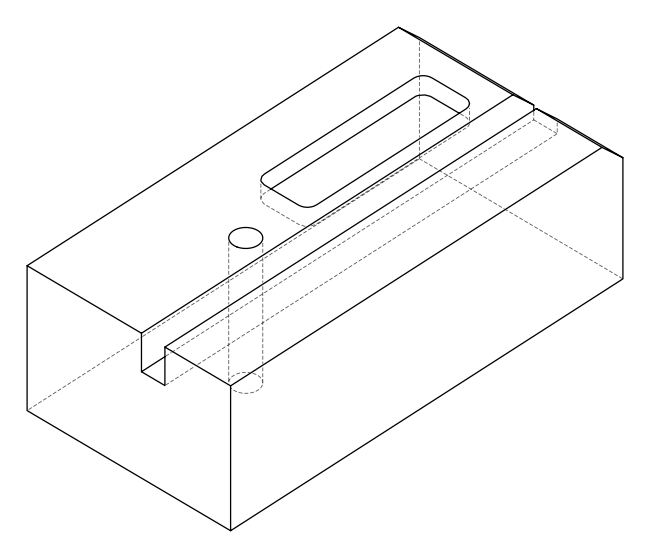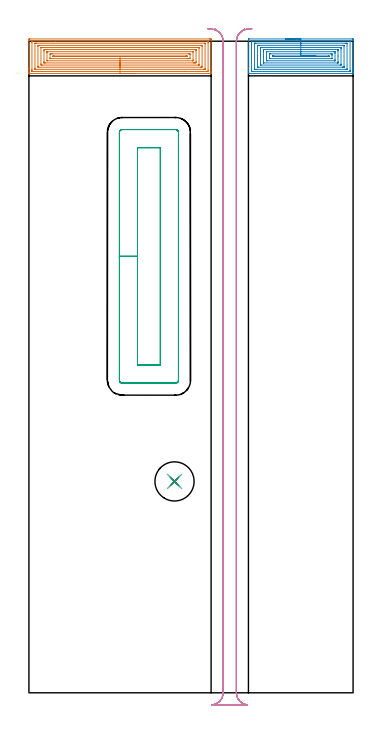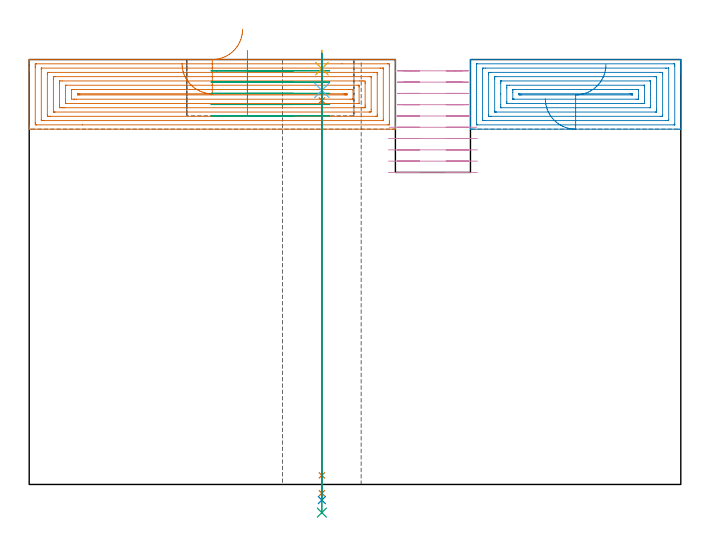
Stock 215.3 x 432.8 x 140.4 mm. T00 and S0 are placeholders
(PLAN: 9 operations, 6 tool changes, 43 min)
(1 AREA_MILL | FG_CHAMFER_SURFACE | UGT0205_001 | 8.94 min | 34160 mm3)
(2 AREA_MILL_1 | FG_CHAMFER_SURFACE_1 | UGT0205_001 | 5.23 min | 20551 mm3)
(3 MILL_RECTANGULAR_POCKET | POCKET_RECTANGULAR_STRAIGHT | NXT0201_012 | Follow Part, ap 4, ae 75% | 7.98 min | 187836 mm3)
(4 MILL_RECTANGULAR_SLOT | SLOT_RECTANGULAR | NXT0201_012 | Follow Part, ap 4, ae 75% | 18.92 min | 396025 mm3)
(5 SPOT_DRILL | STEP1HOLE | NXT0321_9005460120000 | 0.05 min | 181 mm3)
(6 DRILL_BLIND_HOLE_INTO_CENTER | STEP1HOLE | NXT0301_039 | 0.05 min | 265 mm3)
(7 GUN_DRILL_THROUGH_HOLE | STEP1HOLE | UGT0307_002 | 0.63 min | 3658 mm3)
(8 SPADE_DRILL_TO_ENLARGE_THROUGH_HOLE | STEP1HOLE | UGT0306_007 | 0.59 min | 25876 mm3)
(9 DRILL_TO_ENLARGE_THROUGH_HOLE | STEP1HOLE | UGT0301_387 | 0.61 min | 44492 mm3)
(TOOL UGT0205_001 | Chamfer Mill 20 x 3 x 45 deg. | D20 FL50 Z2)
(TOOL NXT0201_012 | ENDMILL 16mm [2P460-1600-NA 1630] | D16 FL38 Z6)
(TOOL NXT0321_9005460120000 | NC Spot Drill, 142deg, 12mm, Carbide, Uncoated | D12 PA142 FL30 Z2)
(TOOL NXT0301_039 | Carbide Drill 6.8mm [860.1-0680-034A1-MM 2214] | D6.8 PA140 FL53 Z2)
(TOOL UGT0307_002 | Gun Drill 6 mm | D6 PA130 FL24 Z1)
(TOOL UGT0306_007 | Spade Drill 16.5mm | D16.5 PA132 FL10 Z2)
(TOOL UGT0301_387 | Twist Drill 26 mm | D26 PA118 FL165 Z2)
(OP 1 AREA_MILL)
G17 G21 G94 G90
T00 M6
G54
G17 G0 G90 X70.5 Y411.3 S1061 M3
G43 Z150.4 H0
G94 G1 X70.462 Z149.528 F250.
X70.348 Z148.663
X70.159 Z147.812
X69.897 Z146.98
X69.563 Z146.174
X69.16 Z145.4
X68.692 Z144.664
X68.16 Z143.972
X67.571 Z143.329
X66.928 Z142.74
X66.236 Z142.208
X65.5 Z141.74
X64.726 Z141.337
X63.92 Z141.003
X63.088 Z140.741
X62.236 Z140.552
X61.372 Z140.438
X60.5 Z140.4
X0.176
X0.007 Y411.303 Z140.388
X0. Y411.31 Z140.38
Y411.668 Z140.031
Y411.955 Z139.745
Y412.65 Z139.045
Y413.88 Z137.817
Y414.415 Z137.279
Y415.03 Z136.665
Y433.218 Z118.48
X0.005 Y433.833 Z117.865
X0.009 Y434.292 Z117.406
X0.154 Y434.295 Z117.403
X0.623 Y434.3 Z117.4
X119.904
X120.377 Y434.299 Z117.401
X120.846 Y434.295 Z117.403
X120.991 Y434.292 Z117.406
X120.995 Y433.833 Z117.865
X121. Y433.217 Z118.48
Y415.03 Z136.665
Y412.65 Z139.045
Y411.955 Z139.745
Y411.668 Z140.031
Y411.31 Z140.38
X120.993 Y411.303 Z140.388
X120.824 Y411.3 Z140.4
X60.5
Y412.714 Z138.986
X2.41 Y412.715 Z138.985
X2.344
X2.029 Y412.721 Z138.979
X2.01 Y412.824 Z138.876
X2.003 Y413.053 Z138.647
X2.001 Y413.533 Z138.167
X2. Y413.938 Z137.762
X2.001 Y432.067 Z119.633
X2.002 Y432.47 Z119.23
X2.01 Y432.871 Z118.829
X2.41 Y432.884 Z118.816
X2.476 Y432.885 Z118.815
X17.603 Y432.886 Z118.814
X118.59 Y432.885 Z118.815
X118.656
X118.971 Y432.879 Z118.821
X118.99 Y432.776 Z118.924
X118.997 Y432.548 Z119.153
X118.999 Y432.067 Z119.633
X119. Y431.662 Z120.038
X118.999 Y413.533 Z138.167
X118.998 Y413.13 Z138.57
X118.99 Y412.73 Z138.97
X118.59 Y412.716 Z138.984
X118.524 Y412.715 Z138.985
X103.397 Y412.714 Z138.986
X60.5
Y414.128 Z137.572
X4.198 Y414.129 Z137.571
X4.101 Y414.131 Z137.569
X4.025 Y414.134 Z137.566
X4.01 Y414.136 Z137.564
X4.006 Y414.165 Z137.535
X4.003 Y414.22 Z137.48
X4.001 Y414.415 Z137.285
X4. Y414.61 Z137.09
Y431.185 Z120.515
X4.001 Y431.378 Z120.322
X4.007 Y431.444 Z120.256
X4.01 Y431.463 Z120.237
X4.019 Y431.466 Z120.234
X4.053 Y431.468 Z120.232
X4.198 Y431.47 Z120.23
X4.801 Y431.472 Z120.228
X5.091
X116.802 Y431.471 Z120.229
X116.899 Y431.469 Z120.231
X116.975 Y431.466 Z120.234
X116.99 Y431.464 Z120.236
X116.994 Y431.435 Z120.265
X116.997 Y431.38 Z120.32
X116.999 Y431.185 Z120.515
X117. Y430.99 Z120.71
Y414.415 Z137.285
X116.999 Y414.222 Z137.478
X116.993 Y414.156 Z137.544
X116.99 Y414.137 Z137.563
X116.981 Y414.134 Z137.566
X116.947 Y414.132 Z137.568
X116.802 Y414.13 Z137.57
X116.199 Y414.129 Z137.571
X115.909 Y414.128 Z137.572
X60.5
Y415.543 Z136.157
X6.63
X6.131 Y415.547 Z136.153
X6.018 Y415.549 Z136.151
X6.01 Y415.745 Z135.955
X6. Y416.166 Z135.534
Y429.42 Z122.28
X6.01 Y429.853 Z121.847
X6.027 Y430.051 Z121.649
X6.236 Y430.054 Z121.646
X6.879 Y430.057 Z121.643
X7.126
X114.37
X114.869 Y430.053 Z121.647
X114.982 Y430.051 Z121.649
X114.99 Y429.855 Z121.845
X115. Y429.434 Z122.266
Y416.181 Z135.519
X114.99 Y415.747 Z135.953
X114.973 Y415.55 Z136.15
X114.764 Y415.546 Z136.154
X114.121 Y415.543 Z136.157
X113.874
X60.5
Y416.957 Z134.743
X8.666
X8.558 Y416.958 Z134.742
X8.343 Y416.963 Z134.737
X8.01 Y416.976 Z134.724
X8.007 Y417.063 Z134.637
X8. Y417.721 Z133.979
Y428.312 Z123.388
X8.002 Y428.537 Z123.163
X8.006 Y428.618 Z123.082
X8.009 Y428.633 Z123.067
X8.092 Y428.638 Z123.062
X8.236 Y428.642 Z123.058
X8.451 Y428.643 Z123.057
X8.558
X112.334
X112.442 Y428.642 Z123.058
X112.656 Y428.637 Z123.063
X112.99 Y428.624 Z123.076
X112.993 Y428.537 Z123.163
X113. Y427.879 Z123.821
Y417.288 Z134.412
X112.998 Y417.063 Z134.637
X112.994 Y416.982 Z134.718
X112.991 Y416.967 Z134.733
X112.907 Y416.962 Z134.738
X112.764 Y416.958 Z134.742
X112.549 Y416.957 Z134.743
X112.442
X60.5
Y418.371 Z133.329
X10.916
X10.453 Y418.372 Z133.328
X10.018 Y418.375 Z133.325
X10.01 Y418.378 Z133.322
X10.004 Y418.39 Z133.31
X10.001 Y418.828 Z132.872
X10. Y419.276 Z132.424
X10.001 Y426.336 Z125.364
X10.003 Y426.772 Z124.928
X10.007 Y427.213 Z124.487
X10.453 Y427.222 Z124.478
X10.887 Y427.227 Z124.473
X11.347 Y427.228 Z124.472
X11.778 Y427.229 Z124.471
X110.084
X110.547 Y427.228 Z124.472
X110.982 Y427.225 Z124.475
X110.99 Y427.222 Z124.478
X110.996 Y427.21 Z124.49
X110.999 Y426.772 Z124.928
X111. Y426.324 Z125.376
X110.999 Y419.264 Z132.436
X110.997 Y418.828 Z132.872
X110.993 Y418.388 Z133.312
X110.547 Y418.378 Z133.322
X110.113 Y418.374 Z133.326
X109.653 Y418.372 Z133.328
X109.222 Y418.371 Z133.329
X60.5
Y419.785 Z131.915
X12.241 Y419.786 Z131.914
X12.164 Y419.787 Z131.913
X12.05 Y419.792 Z131.908
X12.009 Y419.8 Z131.9
X12.004 Y419.823 Z131.877
X12.001 Y419.849 Z131.851
X12. Y425.244 Z126.456
X12.001 Y425.482 Z126.218
X12.003 Y425.64 Z126.06
X12.01 Y425.767 Z125.933
X12.019 Y425.809 Z125.891
X12.037 Y425.81 Z125.89
X12.241 Y425.814 Z125.886
X12.316 Y425.815 Z125.885
X108.759 Y425.814 Z125.886
X108.836 Y425.813 Z125.887
X108.95 Y425.808 Z125.892
X108.991 Y425.8 Z125.9
X108.996 Y425.777 Z125.923
X108.999 Y425.751 Z125.949
X109. Y420.356 Z131.344
X108.999 Y420.118 Z131.582
X108.997 Y419.96 Z131.74
X108.99 Y419.834 Z131.866
X108.981 Y419.791 Z131.909
X108.963 Y419.79 Z131.91
X108.759 Y419.786 Z131.914
X108.684 Y419.785 Z131.915
X60.5
Y421.2 Z130.5
X14.922
X14.305 Y421.202 Z130.498
X14.028 Y421.207 Z130.493
X14.002 Y421.476 Z130.224
X14.001 Y421.503 Z130.197
Y424.15 Z127.55
X14.028 Y424.394 Z127.306
X14.643 Y424.399 Z127.301
X14.922 Y424.4 Z127.3
X15.535 Y424.401 Z127.299
X106.078 Y424.4 Z127.3
X106.695 Y424.398 Z127.302
X106.972 Y424.393 Z127.307
X106.998 Y424.124 Z127.576
X106.999 Y424.097 Z127.603
Y421.45 Z130.25
X106.972 Y421.207 Z130.493
X106.357 Y421.201 Z130.499
X106.078 Y421.2 Z130.5
X105.465
X60.5
Y422.614 Z129.086
X16.709
X16.45 Y422.615 Z129.085
X16.074 Y422.619 Z129.081
X16.02 Y422.62 Z129.08
X16.01 Y422.671 Z129.029
X16.008 Y422.8 Z128.9
X16.01 Y422.929 Z128.771
X16.02 Y422.98 Z128.72
X16.078 Y422.982 Z128.718
X16.451 Y422.985 Z128.715
X16.709 Y422.986 Z128.714
X104.291
X104.55 Y422.985 Z128.715
X104.926 Y422.981 Z128.719
X104.98 Y422.98 Z128.72
X104.99 Y422.929 Z128.771
X104.992 Y422.8 Z128.9
X104.99 Y422.671 Z129.029
X104.98 Y422.62 Z129.08
X104.922 Y422.618 Z129.082
X104.668 Y422.615 Z129.085
X104.291 Y422.614 Z129.086
X104.033
X60.5
X59.628 Z129.124
X58.764 Z129.238
X57.912 Z129.427
X57.08 Z129.689
X56.274 Z130.023
X55.5 Z130.426
X54.764 Z130.895
X54.072 Z131.426
X53.429 Z132.015
X52.84 Z132.658
X52.308 Z133.351
X51.84 Z134.086
X51.437 Z134.86
X51.103 Z135.666
X50.841 Z136.498
X50.652 Z137.35
X50.538 Z138.215
X50.5 Z139.086
G0 Z150.4
M5
M2
(OP 2 AREA_MILL_1)
G17 G21 G94 G90
T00 M6
G54
G17 G0 G90 X170.55 Y434.3 S1061 M3
G43 Z150.4 H0
Z127.4
G94 G1 X170.588 Z126.528 F250.
X170.702 Z125.663
X170.891 Z124.812
X171.153 Z123.98
X171.487 Z123.174
X171.89 Z122.4
X172.358 Z121.664
X172.89 Z120.972
X173.479 Z120.329
X174.122 Z119.739
X174.814 Z119.208
X175.55 Z118.74
X176.324 Z118.337
X177.13 Z118.003
X177.962 Z117.741
X178.814 Z117.552
X179.678 Z117.438
X180.55 Z117.4
X214.752
X215.175 Y434.295 Z117.402
X215.29 Y434.291 Z117.405
X215.3 Y434.171 Z117.526
Y415.842 Z135.852
Y415.298 Z136.396
Y414.622 Z137.076
Y414.415 Z137.282
Y413.739 Z137.958
Y413.533 Z138.164
Y413.12 Z138.579
Y412.181 Z139.518
Y411.768 Z139.931
X215.299 Y411.517 Z140.181
X215.29 Y411.306 Z140.392
X215.196 Y411.3 Z140.4
X145.904
X145.81 Y411.306 Z140.392
X145.8 Y411.519 Z140.179
Y413.12 Z138.579
Y413.533 Z138.164
Y413.739 Z137.958
Y414.415 Z137.282
Y414.622 Z137.076
Y415.298 Z136.396
Y422.988 Z128.709
Y433.833 Z117.864
X145.803 Y434.174 Z117.523
X145.81 Y434.291 Z117.405
X145.929 Y434.299 Z117.399
X146.348 Y434.3 Z117.4
X180.55
Y432.886 Z118.814
X213.04
X213.188 Y432.884 Z118.816
X213.262 Y432.881 Z118.819
X213.29 Y432.879 Z118.821
X213.293 Y432.857 Z118.843
X213.297 Y432.793 Z118.907
X213.3 Y432.627 Z119.073
X213.299 Y413.533 Z138.167
X213.298 Y413.212 Z138.488
X213.29 Y412.888 Z138.812
X213.275 Y412.721 Z138.979
X213.181 Y412.718 Z138.982
X212.975 Y412.715 Z138.985
X148.06 Y412.714 Z138.986
X147.912 Y412.716 Z138.984
X147.838 Y412.719 Z138.981
X147.81 Y412.721 Z138.979
X147.807 Y412.743 Z138.957
X147.803 Y412.807 Z138.893
X147.8 Y412.973 Z138.727
X147.801 Y432.067 Z119.633
X147.802 Y432.388 Z119.312
X147.81 Y432.713 Z118.987
X147.825 Y432.879 Z118.821
X147.919 Y432.882 Z118.818
X148.125 Y432.885 Z118.815
X180.55 Y432.886 Z118.814
Y431.472 Z120.228
X210.31 Y431.471 Z120.229
X210.911 Y431.47 Z120.23
X211.198 Y431.467 Z120.233
X211.285 Y431.465 Z120.235
X211.294 Y431.286 Z120.414
X211.298 Y431.185 Z120.515
X211.3 Y431.084 Z120.616
X211.299 Y414.315 Z137.385
X211.295 Y414.214 Z137.486
X211.29 Y414.148 Z137.552
X211.282 Y414.135 Z137.565
X211.269 Y414.133 Z137.567
X211.198 Y414.131 Z137.569
X210.599 Y414.129 Z137.571
X210.31 Y414.128 Z137.572
X150.79 Y414.129 Z137.571
X150.189 Y414.13 Z137.57
X149.902 Y414.133 Z137.567
X149.815 Y414.135 Z137.565
X149.806 Y414.315 Z137.385
X149.802 Y414.415 Z137.285
X149.8 Y414.516 Z137.184
X149.801 Y431.285 Z120.415
X149.805 Y431.386 Z120.314
X149.81 Y431.452 Z120.248
X149.818 Y431.466 Z120.234
X149.831 Y431.467 Z120.233
X149.902 Y431.469 Z120.231
X150.501 Y431.471 Z120.229
X150.79 Y431.472 Z120.228
X180.55
Y430.057 Z121.643
X208.533
X208.781 Y430.056 Z121.644
X209.235 Y430.052 Z121.648
X209.282 Y430.051 Z121.649
X209.29 Y429.991 Z121.709
X209.294 Y429.841 Z121.859
X209.3 Y429.541 Z122.159
Y416.181 Z135.519
X209.298 Y415.8 Z135.9
X209.294 Y415.609 Z136.091
X209.29 Y415.563 Z136.137
X209.286 Y415.549 Z136.151
X209.266 Y415.548 Z136.152
X209.173 Y415.545 Z136.155
X208.533 Y415.543 Z136.157
X208.287
X152.567
X152.319 Y415.544 Z136.156
X151.865 Y415.548 Z136.152
X151.818 Y415.549 Z136.151
X151.81 Y415.609 Z136.091
X151.806 Y415.759 Z135.941
X151.8 Y416.059 Z135.641
Y429.42 Z122.28
X151.802 Y429.8 Z121.9
X151.806 Y429.991 Z121.709
X151.81 Y430.037 Z121.663
X151.814 Y430.051 Z121.649
X151.834 Y430.052 Z121.648
X151.927 Y430.055 Z121.645
X152.567 Y430.057 Z121.643
X152.813
X180.55
Y428.643 Z123.057
X206.864
X207.077 Y428.64 Z123.06
X207.219 Y428.636 Z123.064
X207.291 Y428.631 Z123.07
X207.293 Y428.613 Z123.087
X207.297 Y428.537 Z123.163
X207.3 Y427.997 Z123.703
Y427.654 Z124.046
Y417.406 Z134.294
X207.297 Y417.063 Z134.637
X207.294 Y416.996 Z134.704
X207.291 Y416.969 Z134.731
X207.184 Y416.964 Z134.736
X206.97 Y416.958 Z134.742
X206.863 Y416.957 Z134.743
X206.757
X154.236
X154.023 Y416.96 Z134.74
X153.881 Y416.964 Z134.736
X153.809 Y416.97 Z134.73
X153.807 Y416.987 Z134.713
X153.803 Y417.063 Z134.637
X153.8 Y417.603 Z134.097
Y417.946 Z133.754
Y428.194 Z123.506
X153.803 Y428.537 Z123.163
X153.806 Y428.604 Z123.096
X153.809 Y428.631 Z123.069
X153.916 Y428.636 Z123.064
X154.13 Y428.642 Z123.058
X154.237 Y428.643 Z123.057
X154.343
X180.55
Y427.229 Z124.471
X204.98 Y427.228 Z124.472
X205.133 Y427.227 Z124.473
X205.255 Y427.224 Z124.476
X205.285 Y427.222 Z124.478
X205.29 Y427.18 Z124.52
X205.294 Y427.09 Z124.61
X205.299 Y426.772 Z124.928
X205.3 Y426.454 Z125.246
Y422.923 Z128.777
Y419.393 Z132.307
X205.299 Y418.828 Z132.872
X205.297 Y418.513 Z133.187
X205.29 Y418.405 Z133.295
X205.287 Y418.377 Z133.323
X205.267 Y418.376 Z133.324
X205.21 Y418.374 Z133.326
X204.98 Y418.372 Z133.328
X156.12
X155.967 Y418.373 Z133.327
X155.845 Y418.376 Z133.324
X155.815 Y418.378 Z133.322
X155.81 Y418.42 Z133.28
X155.806 Y418.51 Z133.19
X155.801 Y418.828 Z132.872
X155.8 Y419.146 Z132.554
Y422.677 Z129.023
Y426.207 Z125.493
X155.801 Y426.772 Z124.928
X155.803 Y427.087 Z124.613
X155.81 Y427.195 Z124.505
X155.813 Y427.223 Z124.477
X155.834 Y427.224 Z124.476
X155.89 Y427.227 Z124.473
X156.12 Y427.228 Z124.472
X180.55 Y427.229 Z124.471
Y425.815 Z125.885
X202.39
X203.203 Y425.81 Z125.89
X203.285 Y425.808 Z125.892
X203.292 Y425.802 Z125.898
X203.298 Y425.795 Z125.905
X203.3 Y425.007 Z126.693
Y424.91 Z126.79
X203.299 Y420.401 Z131.299
X203.297 Y420.209 Z131.491
X203.29 Y419.825 Z131.875
X203.283 Y419.79 Z131.91
X203.278 Y419.789 Z131.911
X203.254 Y419.787 Z131.913
X203.203 Y419.786 Z131.914
X203.128 Y419.785 Z131.915
X158.71
X157.897 Y419.79 Z131.91
X157.815 Y419.792 Z131.908
X157.808 Y419.799 Z131.901
X157.802 Y419.805 Z131.895
X157.8 Y420.594 Z131.106
Y420.69 Z131.01
X157.801 Y425.199 Z126.501
X157.803 Y425.391 Z126.309
X157.81 Y425.775 Z125.925
X157.817 Y425.81 Z125.89
X157.822 Y425.811 Z125.889
X157.846 Y425.813 Z125.887
X157.897 Y425.814 Z125.886
X157.972 Y425.815 Z125.885
X180.55
Y424.401 Z127.299
X200.538 Y424.4 Z127.3
X201.15 Y424.398 Z127.302
X201.246 Y424.396 Z127.304
X201.278 Y424.394 Z127.306
X201.294 Y424.255 Z127.445
X201.297 Y424.124 Z127.576
X201.3 Y423.367 Z128.333
Y421.476 Z130.224
X201.299 Y421.287 Z130.413
X201.298 Y421.24 Z130.46
X201.294 Y421.217 Z130.483
X201.291 Y421.21 Z130.49
X201.279 Y421.207 Z130.493
X201.095 Y421.203 Z130.497
X200.816 Y421.2 Z130.5
X160.562
X159.95 Y421.202 Z130.498
X159.854 Y421.204 Z130.496
X159.822 Y421.206 Z130.494
X159.806 Y421.345 Z130.355
X159.803 Y421.476 Z130.224
X159.8 Y422.233 Z129.467
Y424.124 Z127.576
X159.801 Y424.313 Z127.387
X159.802 Y424.36 Z127.34
X159.806 Y424.383 Z127.317
X159.809 Y424.391 Z127.309
X159.821 Y424.394 Z127.306
X160.005 Y424.397 Z127.303
X160.284 Y424.4 Z127.3
X180.55 Y424.401 Z127.299
Y422.986 Z128.714
X199.018
X199.175 Y422.984 Z128.716
X199.253 Y422.982 Z128.718
X199.285 Y422.98 Z128.72
X199.29 Y422.959 Z128.741
X199.297 Y422.709 Z128.991
X199.293 Y422.641 Z129.059
X199.29 Y422.622 Z129.078
X199.27 Y422.621 Z129.079
X199.136 Y422.617 Z129.083
X198.761 Y422.614 Z129.086
X198.505
X162.082
X161.925 Y422.616 Z129.084
X161.847 Y422.618 Z129.082
X161.815 Y422.62 Z129.08
X161.81 Y422.641 Z129.059
X161.809 Y422.885 Z128.815
X161.822 Y422.98 Z128.72
X161.919 Y422.982 Z128.718
X162.131 Y422.985 Z128.715
X162.339 Y422.986 Z128.714
X162.595
X180.55
X181.422 Z128.752
X182.286 Z128.866
X183.138 Z129.054
X183.97 Z129.317
X184.776 Z129.651
X185.55 Z130.053
X186.286 Z130.522
X186.978 Z131.053
X187.621 Z131.643
X188.21 Z132.286
X188.742 Z132.978
X189.21 Z133.714
X189.613 Z134.487
X189.947 Z135.293
X190.209 Z136.125
X190.398 Z136.977
X190.512 Z137.842
X190.55 Z138.714
G0 Z150.4
M5
M2
(OP 3 MILL_RECTANGULAR_POCKET)
G17 G21 G94 G90
T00 M6
G54
G17 G0 G90 X72.1 Y314.979 S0 M3
G43 Z150.4 H1
Z143.4
G94 G1 Y289.9 Z136.68 F250.
Y217.7 F500.
X87.3
Y362.1
X72.1
Y289.9
X60.1
Y207.5
G3 X61.9 Y205.7 R1.8
G1 X97.5
G3 X99.3 Y207.5 R1.8
G1 Y372.3
G3 X97.5 Y374.1 R1.8
G1 X61.9
G3 X60.1 Y372.3 R1.8
G1 Y289.9
Y288.9
G0 X72.1 Y314.979 Z139.68
G1 Y289.9 Z132.96 F250.
Y217.7 F500.
X87.3
Y362.1
X72.1
Y289.9
X60.1
Y207.5
G3 X61.9 Y205.7 R1.8
G1 X97.5
G3 X99.3 Y207.5 R1.8
G1 Y372.3
G3 X97.5 Y374.1 R1.8
G1 X61.9
G3 X60.1 Y372.3 R1.8
G1 Y289.9
Y288.9
G0 X72.1 Y314.979 Z135.96
G1 Y289.9 Z129.24 F250.
Y217.7 F500.
X87.3
Y362.1
X72.1
Y289.9
X60.1
Y207.5
G3 X61.9 Y205.7 R1.8
G1 X97.5
G3 X99.3 Y207.5 R1.8
G1 Y372.3
G3 X97.5 Y374.1 R1.8
G1 X61.9
G3 X60.1 Y372.3 R1.8
G1 Y289.9
Y288.9
G0 X72.1 Y314.979 Z132.24
G1 Y289.9 Z125.52 F250.
Y217.7 F500.
X87.3
Y362.1
X72.1
Y289.9
X60.1
Y207.5
G3 X61.9 Y205.7 R1.8
G1 X97.5
G3 X99.3 Y207.5 R1.8
G1 Y372.3
G3 X97.5 Y374.1 R1.8
G1 X61.9
G3 X60.1 Y372.3 R1.8
G1 Y289.9
Y288.9
G0 X72.1 Y314.979 Z128.52
G1 Y289.9 Z121.8 F250.
Y217.7 F500.
X87.3
Y362.1
X72.1
Y289.9
X60.1
Y207.5
G3 X61.9 Y205.7 R1.8
G1 X97.5
G3 X99.3 Y207.5 R1.8
G1 Y372.3
G3 X97.5 Y374.1 R1.8
G1 X61.9
G3 X60.1 Y372.3 R1.8
G1 Y289.9
Y288.9
G0 Z150.4
M5
M2
(OP 4 MILL_RECTANGULAR_SLOT)
G17 G21 G94 G90
T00 M6
G54
G17 G0 G90 X123.658 Y440.92 S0 M3
G43 Z150.4 H1
Z136.67
G94 G1 X126. Y439.045 F250.
G2 X129. Y432.8 R8. F500.
G1 Y0.
G2 X121.692 Y-7.97 R8.
G1 Y-8.
X145.108
Y-7.97
G2 X137.8 Y0. R8.
G1 Y432.8
G2 X140.8 Y439.045 R8.
G1 X143.142 Y440.92 F250.
G0 X123.658 Z132.94
G1 X126. Y439.045
G2 X129. Y432.8 R8. F500.
G1 Y0.
G2 X121.692 Y-7.97 R8.
G1 Y-8.
X145.108
Y-7.97
G2 X137.8 Y0. R8.
G1 Y432.8
G2 X140.8 Y439.045 R8.
G1 X143.142 Y440.92 F250.
G0 X123.658 Z129.21
G1 X126. Y439.045
G2 X129. Y432.8 R8. F500.
G1 Y0.
G2 X121.692 Y-7.97 R8.
G1 Y-8.
X145.108
Y-7.97
G2 X137.8 Y0. R8.
G1 Y432.8
G2 X140.8 Y439.045 R8.
G1 X143.142 Y440.92 F250.
G0 X123.32 Y441.023 Z125.48
G1 X125.737 Y439.247
G2 X129. Y432.8 R8. F500.
G1 Y0.
G2 X121.692 Y-7.97 R8.
G1 Y-8.
X145.108
Y-7.97
G2 X137.8 Y0. R8.
G1 Y432.8
G2 X141.061 Y439.246 R8.
G1 X143.479 Y441.023 F250.
G0 X121.063 Y441.344 Z121.75
G1 X123.864 Y440.27
G2 X129. Y432.8 R8. F500.
G1 Y0.
G2 X121.692 Y-7.97 R8.
G1 Y-8.
X145.108
Y-7.97
G2 X137.8 Y0. R8.
G1 Y432.8
G2 X142.916 Y440.262 R8.
G1 X145.714 Y441.344 F250.
G0 X118.98 Y441.102 Z118.02
G1 X121.959 Y440.742
G2 X129. Y432.8 R8. F500.
G1 Y0.
G2 X121.692 Y-7.97 R8.
G1 Y-8.
X145.108
Y-7.97
G2 X137.8 Y0. R8.
G1 Y432.8
G2 X144.897 Y440.749 R8.
G1 X147.878 Y441.088 F250.
G0 X118.704 Y441.03 Z114.29
G1 X121.692 Y440.77
G2 X129. Y432.8 R8. F500.
G1 Y0.
G2 X121.692 Y-7.97 R8.
G1 Y-8.
X145.108
Y-7.97
G2 X137.8 Y0. R8.
G1 Y432.8
G2 X145.108 Y440.77 R8.
G1 X148.096 Y441.03 F250.
G0 X118.704 Z110.56
G1 X121.692 Y440.77
G2 X129. Y432.8 R8. F500.
G1 Y0.
G2 X121.692 Y-7.97 R8.
G1 Y-8.
X145.108
Y-7.97
G2 X137.8 Y0. R8.
G1 Y432.8
G2 X145.108 Y440.77 R8.
G1 X148.096 Y441.03 F250.
G0 X118.704 Z106.83
G1 X121.692 Y440.77
G2 X129. Y432.8 R8. F500.
G1 Y0.
G2 X121.692 Y-7.97 R8.
G1 Y-8.
X145.108
Y-7.97
G2 X137.8 Y0. R8.
G1 Y432.8
G2 X145.108 Y440.77 R8.
G1 X148.096 Y441.03 F250.
G0 X118.704 Z103.1
G1 X121.692 Y440.77
G2 X129. Y432.8 R8. F500.
G1 Y0.
G2 X121.692 Y-7.97 R8.
G1 Y-8.
X145.108
Y-7.97
G2 X137.8 Y0. R8.
G1 Y432.8
G2 X145.108 Y440.77 R8.
G1 X148.096 Y441.03 F250.
G0 Z150.4
M5
M2
(OP 5 SPOT_DRILL)
G17 G21 G94 G90
T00 M6
G54
G17 G0 G90 X96.7 Y140.4 S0 M3
G43 Z150.4 H0
G94 G81 G98 Z137.4 F250. R143.4
G80
M5
M2
(OP 6 DRILL_BLIND_HOLE_INTO_CENTER)
G17 G21 G94 G90
T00 M6
G54
G17 G0 G90 X96.7 Y140.4 S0 M3
G43 Z150.4 H1
G94 G81 G98 Z130.2 F250. R142.4
G80
M5
M2
(OP 7 GUN_DRILL_THROUGH_HOLE)
G17 G21 G94 G90
T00 M6
G54
G17 G0 G90 X96.7 Y140.4 M8
G43 Z150.4 H0
Z137.532
S716 M3
G94 G1 Z126.893 F125. M26
G4 X.084
Z3. F250.
G4 X.084
Z-2.899 F125.
G4 X.084
M5
M9
G0 Z137.532
Z150.4
M2
(OP 8 SPADE_DRILL_TO_ENLARGE_THROUGH_HOLE)
G17 G21 G94 G90
T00 M6
G54
G17 G0 G90 X96.7 Y140.4 S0 M3
G43 Z150.4 H0
G94 G73 G98 Z-5.173 F250. Q16.175 R142.4
G80
M5
M2
(OP 9 DRILL_TO_ENLARGE_THROUGH_HOLE)
G17 G21 G94 G90
T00 M6
G54
G17 G0 G90 X96.7 Y140.4 S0 M3
G43 Z150.4 H0
G94 G73 G98 Z-9.311 F250. Q24.952 R142.4
G80
M5
M2
